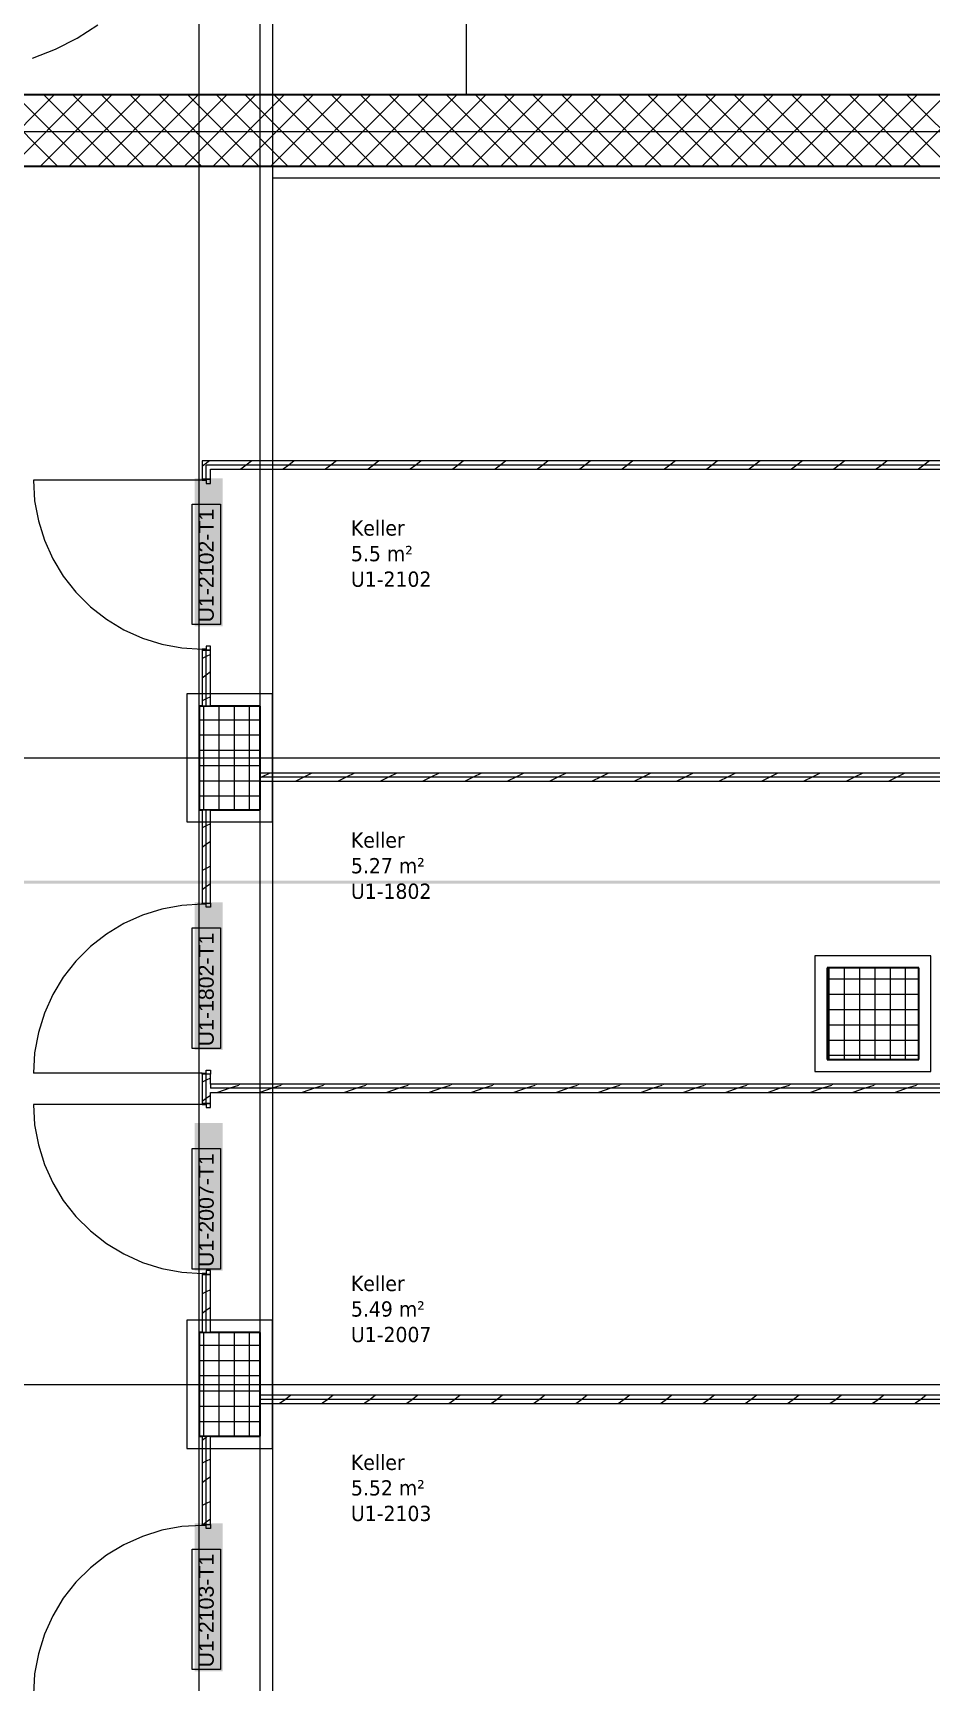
# Model space of a CAD drawing. Extents: x -1067 to 23308, y -6822 to 57810.
# Drawn here: x -71.7 to 16.6, y 23.7 to 185.9 of the extents above; entities that cross this region are included whole.
import ezdxf
from ezdxf.lldxf.tags import DXFTag

# ---------------------------------------------------------------- set-up
doc = ezdxf.new("R2010")
doc.units = 0
doc.layers.get('0').update_dxf_attribs({"lineweight": 13})
for name, color, linetype, lineweight in [('A-AREA-____-IDEN', 7, 'Continuous', 5), ('A-DOOR-____-IDEN', 7, 'Continuous', 5), ('A-DOOR-FRAM-MCUT', 7, 'Continuous', 9), ('A-DOOR-OPNG-OTLN', 7, 'Continuous', 9), ('A-FLOR-____-OTLN', 7, 'Continuous', 9), ('A-FLOR-____-OVHD', 7, 'Strichpunkt - Fein', 9), ('A-WALL-____-MCUT', 7, 'Continuous', 35), ('A-WALL-____-PATT', 7, 'Continuous', 35), ('A-WALL-FNSH-MCUT', 7, 'Continuous', 35), ('S-COLS-____-MCUT', 7, 'Continuous', 35), ('S-COLS-____-OTLN', 7, 'Continuous', 9), ('S-GRID-____-OTLN', 7, 'Continuous', 5)]:
    doc.layers.add(name, color=color, linetype=linetype, lineweight=lineweight)
doc.layers.add('EL01_WAN_Leitung_Potentialausgleich', color=1, linetype='fein_strichliert', lineweight=13, true_color=0xff0000)
doc.styles.get("Standard").update_dxf_attribs({"font": 'arial.ttf'})
tags = doc.linetypes.add('_Rasterlinie_', pattern=[0.375, 0.2, -0.05, 0.075, -0.05]).pattern_tags.tags
tags[10:11] = [DXFTag(74, 4), DXFTag(75, 0), DXFTag(340, '0'), DXFTag(46, 1.0), DXFTag(50, 0.0), DXFTag(44, 0.0), DXFTag(45, 0.0)]
tags[8:9] = [DXFTag(74, 4), DXFTag(75, 0), DXFTag(340, '0'), DXFTag(46, 1.0), DXFTag(50, 0.0), DXFTag(44, 0.0), DXFTag(45, 0.0)]
tags[6:7] = [DXFTag(74, 4), DXFTag(75, 0), DXFTag(340, '0'), DXFTag(46, 1.0), DXFTag(50, 0.0), DXFTag(44, 0.0), DXFTag(45, 0.0)]
tags[4:5] = [DXFTag(74, 4), DXFTag(75, 0), DXFTag(340, '0'), DXFTag(46, 1.0), DXFTag(50, 0.0), DXFTag(44, 0.0), DXFTag(45, 0.0)]
tags = doc.linetypes.add('fein_strichliert', pattern=[4, 1, -2, 1]).pattern_tags.tags
tags[8:9] = [DXFTag(74, 4), DXFTag(75, 0), DXFTag(340, '0'), DXFTag(46, 0.0), DXFTag(50, 0.0), DXFTag(44, 0.0), DXFTag(45, 0.0)]
tags[6:7] = [DXFTag(74, 4), DXFTag(75, 0), DXFTag(340, '0'), DXFTag(46, 0.0), DXFTag(50, 0.0), DXFTag(44, 0.0), DXFTag(45, 0.0)]
tags[4:5] = [DXFTag(74, 4), DXFTag(75, 0), DXFTag(340, '0'), DXFTag(46, 0.0), DXFTag(50, 0.0), DXFTag(44, 0.0), DXFTag(45, 0.0)]
tags = doc.linetypes.add('Strichpunkt - Fein', pattern=[0.2, 0.1, -0.05, 0, -0.05]).pattern_tags.tags
tags[10:11] = [DXFTag(74, 4), DXFTag(75, 0), DXFTag(340, '0'), DXFTag(46, 1.0), DXFTag(50, 0.0), DXFTag(44, 0.0), DXFTag(45, 0.0)]
tags[8:9] = [DXFTag(74, 4), DXFTag(75, 0), DXFTag(340, '0'), DXFTag(46, 1.0), DXFTag(50, 0.0), DXFTag(44, 0.0), DXFTag(45, 0.0)]
tags[6:7] = [DXFTag(74, 4), DXFTag(75, 0), DXFTag(340, '0'), DXFTag(46, 1.0), DXFTag(50, 0.0), DXFTag(44, 0.0), DXFTag(45, 0.0)]
tags[4:5] = [DXFTag(74, 4), DXFTag(75, 0), DXFTag(340, '0'), DXFTag(46, 1.0), DXFTag(50, 0.0), DXFTag(44, 0.0), DXFTag(45, 0.0)]

# ---------------------------------------------------------------- blocks, each defined once
blk = doc.blocks.new('Referenz-A0UJ2E68XE', base_point=(-1062.18, -175.86))
at = {"layer": 'A-DOOR-____-IDEN', "color": 0, "linetype": 'Continuous', "ltscale": 0.13}
for p, q in [((-56.09, 127.7), (-56.09, 139.54)), ((-56.09, 139.54), (-53.31, 139.54)), ((-53.31, 139.54), (-53.31, 127.7)), ((-53.31, 127.7), (-56.09, 127.7)), ((-56.09, 86.02), (-56.09, 97.86)), ((-56.09, 97.86), (-53.31, 97.86)), ((-53.31, 97.86), (-53.31, 86.02)), ((-53.31, 86.02), (-56.09, 86.02)), ((-56.09, 64.32), (-56.09, 76.16)), ((-56.09, 76.16), (-53.31, 76.16)), ((-53.31, 76.16), (-53.31, 64.32)), ((-53.31, 64.32), (-56.09, 64.32)), ((-56.09, 24.94), (-56.09, 36.78)), ((-56.09, 36.78), (-53.31, 36.78)), ((-53.31, 36.78), (-53.31, 24.94)), ((-53.31, 24.94), (-56.09, 24.94))]:
    blk.add_line(p, q, dxfattribs=at)
at = {"layer": 'A-DOOR-____-IDEN', "color": 7, "linetype": 'Continuous', "ltscale": 0.13, "true_color": 0xffffff}
for points in [[(-55.84, 127.53), (-53.09, 127.53), (-55.84, 142.07)], [(-53.09, 127.53), (-55.84, 142.07), (-53.09, 142.07)], [(-55.84, 85.85), (-53.09, 85.85), (-55.84, 100.38)], [(-53.09, 85.85), (-55.84, 100.38), (-53.09, 100.38)], [(-55.84, 64.15), (-53.09, 64.15), (-55.84, 78.68)], [(-53.09, 64.15), (-55.84, 78.68), (-53.09, 78.68)], [(-55.84, 24.76), (-53.09, 24.76), (-55.84, 39.3)], [(-53.09, 24.76), (-55.84, 39.3), (-53.09, 39.3)]]:
    blk.add_solid(points, dxfattribs=at)
at = {"layer": 'A-DOOR-FRAM-MCUT', "color": 0, "linetype": 'Continuous', "ltscale": 0.13}
for p, q in [((-55.1, 141.98), (-55.1, 141.88)), ((-54.3, 141.98), (-55.1, 141.98)), ((-55.1, 141.88), (-54.7, 141.88)), ((-54.7, 141.88), (-54.7, 141.58)), ((-54.7, 141.58), (-54.3, 141.58)), ((-54.3, 141.58), (-54.3, 141.98)), ((-55.1, 125.28), (-55.1, 125.18)), ((-54.7, 125.28), (-55.1, 125.28)), ((-55.1, 125.18), (-54.3, 125.18)), ((-54.3, 125.58), (-54.7, 125.58)), ((-54.7, 125.58), (-54.7, 125.28)), ((-54.3, 125.18), (-54.3, 125.58)), ((-55.1, 100.29), (-54.3, 100.29)), ((-55.1, 100.19), (-55.1, 100.29)), ((-54.7, 100.19), (-55.1, 100.19)), ((-54.7, 99.89), (-54.7, 100.19)), ((-54.3, 99.89), (-54.7, 99.89)), ((-54.3, 100.29), (-54.3, 99.89)), ((-55.1, 83.59), (-54.7, 83.59)), ((-55.1, 83.49), (-55.1, 83.59)), ((-54.3, 83.49), (-55.1, 83.49)), ((-54.7, 83.89), (-54.3, 83.89)), ((-54.7, 83.59), (-54.7, 83.89)), ((-54.3, 83.89), (-54.3, 83.49)), ((-55.1, 80.59), (-55.1, 80.49)), ((-54.3, 80.59), (-55.1, 80.59)), ((-55.1, 80.49), (-54.7, 80.49)), ((-54.7, 80.49), (-54.7, 80.19)), ((-54.7, 80.19), (-54.3, 80.19)), ((-54.3, 80.19), (-54.3, 80.59)), ((-55.1, 63.89), (-55.1, 63.79)), ((-54.7, 63.89), (-55.1, 63.89)), ((-55.1, 63.79), (-54.3, 63.79)), ((-54.3, 64.19), (-54.7, 64.19)), ((-54.7, 64.19), (-54.7, 63.89)), ((-54.3, 63.79), (-54.3, 64.19)), ((-55.1, 39.21), (-54.3, 39.21)), ((-55.1, 39.11), (-55.1, 39.21)), ((-54.7, 39.11), (-55.1, 39.11)), ((-54.7, 38.81), (-54.7, 39.11)), ((-54.3, 39.21), (-54.3, 38.81)), ((-54.3, 38.81), (-54.7, 38.81))]:
    blk.add_line(p, q, dxfattribs=at)
at = {"layer": 'A-DOOR-OPNG-OTLN', "color": 0, "linetype": 'Continuous', "ltscale": 0.13}
for p, q in [((-67.4, 185.36), (-65.38, 186.67)), ((-69.54, 184.26), (-67.4, 185.36)), ((-71.79, 183.4), (-69.54, 184.26)), ((-55.1, 141.88), (-71.7, 141.88)), ((-71.7, 141.88), (-71.58, 139.87)), ((-71.58, 139.87), (-71.21, 137.9)), ((-71.21, 137.9), (-70.62, 135.99)), ((-70.62, 135.99), (-69.8, 134.16)), ((-69.8, 134.16), (-68.76, 132.45)), ((-68.76, 132.45), (-67.52, 130.87)), ((-67.52, 130.87), (-66.1, 129.45)), ((-66.1, 129.45), (-64.53, 128.21)), ((-64.53, 128.21), (-62.81, 127.18)), ((-62.81, 127.18), (-60.98, 126.35)), ((-60.98, 126.35), (-59.07, 125.76)), ((-59.07, 125.76), (-57.1, 125.4)), ((-57.1, 125.4), (-55.1, 125.28)), ((-60.98, 99.12), (-62.81, 98.29)), ((-59.07, 99.71), (-60.98, 99.12)), ((-57.1, 100.07), (-59.07, 99.71)), ((-55.1, 100.19), (-57.1, 100.07)), ((-62.81, 98.29), (-64.53, 97.26)), ((-66.1, 96.02), (-67.52, 94.6)), ((-64.53, 97.26), (-66.1, 96.02)), ((-67.52, 94.6), (-68.76, 93.02)), ((-68.76, 93.02), (-69.8, 91.31)), ((-69.8, 91.31), (-70.62, 89.48)), ((-70.62, 89.48), (-71.21, 87.57)), ((-71.21, 87.57), (-71.58, 85.59)), ((-71.58, 85.59), (-71.7, 83.59)), ((-55.1, 83.59), (-71.7, 83.59)), ((-55.1, 80.49), (-71.7, 80.49)), ((-71.7, 80.49), (-71.58, 78.49)), ((-71.58, 78.49), (-71.21, 76.52)), ((-71.21, 76.52), (-70.62, 74.61)), ((-70.62, 74.61), (-69.8, 72.78)), ((-69.8, 72.78), (-68.76, 71.06)), ((-68.76, 71.06), (-67.52, 69.49)), ((-67.52, 69.49), (-66.1, 68.07)), ((-66.1, 68.07), (-64.53, 66.83)), ((-64.53, 66.83), (-62.81, 65.8)), ((-62.81, 65.8), (-60.98, 64.97)), ((-60.98, 64.97), (-59.07, 64.38)), ((-59.07, 64.38), (-57.1, 64.01)), ((-57.1, 64.01), (-55.1, 63.89)), ((-57.1, 38.99), (-59.07, 38.63)), ((-55.1, 39.11), (-57.1, 38.99)), ((-60.98, 38.03), (-62.81, 37.21)), ((-59.07, 38.63), (-60.98, 38.03)), ((-64.53, 36.17), (-66.1, 34.94)), ((-62.81, 37.21), (-64.53, 36.17)), ((-66.1, 34.94), (-67.52, 33.52)), ((-67.52, 33.52), (-68.76, 31.94)), ((-68.76, 31.94), (-69.8, 30.23)), ((-69.8, 30.23), (-70.62, 28.4)), ((-70.62, 28.4), (-71.21, 26.48)), ((-71.21, 26.48), (-71.58, 24.51)), ((-71.58, 24.51), (-71.7, 22.51))]:
    blk.add_line(p, q, dxfattribs=at)
at = {"layer": 'A-FLOR-____-OTLN', "color": 0, "linetype": 'Continuous', "ltscale": 0.13}
blk.add_line((-29.1, 179.78), (-29.1, 207.78), dxfattribs=at)
at = {"layer": 'A-FLOR-____-OVHD', "color": 0, "linetype": 'Strichpunkt - Fein', "ltscale": 0.13}
for p, q in [((-49.4, -27.97), (-49.4, 307.48)), ((-48.2, 288.58), (-48.2, -172.39)), ((-49.4, 179.78), (-49.4, 207.78)), ((-49.4, 119.28), (-49.4, 172.78)), ((32.8, 171.58), (-48.2, 171.58)), ((-48.2, 120.88), (-56.6, 120.88)), ((-56.6, 120.88), (-56.6, 108.28)), ((-48.2, 108.28), (-48.2, 120.88)), ((-49.4, 57.68), (-49.4, 109.88)), ((-56.6, 108.28), (-48.2, 108.28)), ((16.55, 95.13), (5.15, 95.13)), ((5.15, 95.13), (5.15, 83.73)), ((16.55, 83.73), (16.55, 95.13)), ((5.15, 83.73), (16.55, 83.73)), ((-48.2, 59.28), (-56.6, 59.28)), ((-56.6, 59.28), (-56.6, 46.68)), ((-48.2, 46.68), (-48.2, 59.28)), ((-56.6, 46.68), (-48.2, 46.68))]:
    blk.add_line(p, q, dxfattribs=at)
at = {"layer": 'A-WALL-____-MCUT', "color": 0, "linetype": 'Continuous', "ltscale": 0.35}
for p, q in [((102.8, 179.78), (-79.1, 179.78)), ((-79.1, 172.78), (34, 172.78))]:
    blk.add_line(p, q, dxfattribs=at)
at = {"layer": 'A-WALL-____-MCUT', "color": 0, "linetype": 'Continuous', "lineweight": 9, "ltscale": 0.13}
for p, q in [((100.5, 143.38), (-54.7, 143.38)), ((-54.7, 141.98), (-54.7, 143.38)), ((-54.7, 119.68), (-54.7, 125.18)), ((-55.1, 119.68), (-54.3, 119.68)), ((100.1, 112.68), (-49.4, 112.68)), ((-54.3, 109.48), (-55.1, 109.48)), ((-54.7, 100.29), (-54.7, 109.48)), ((-54.7, 80.59), (-54.7, 83.49)), ((-54.3, 82.49), (-54.3, 82.09)), ((100.1, 82.09), (-54.3, 82.09)), ((-54.7, 58.08), (-54.7, 63.79)), ((-55.1, 58.08), (-54.3, 58.08)), ((100.1, 51.5), (-49.4, 51.5)), ((-54.3, 47.88), (-55.1, 47.88)), ((-54.7, 39.21), (-54.7, 47.88))]:
    blk.add_line(p, q, dxfattribs=at)
at = {"layer": 'A-WALL-____-PATT', "color": 0, "linetype": 'Continuous', "lineweight": 9, "ltscale": 0.13}
for p, q in [((-76.66, 172.78), (-69.66, 179.78)), ((-69.32, 172.78), (-76.32, 179.78)), ((-73.83, 172.78), (-66.83, 179.78)), ((-66.49, 172.78), (-73.49, 179.78)), ((-71, 172.78), (-64, 179.78)), ((-63.67, 172.78), (-70.67, 179.78)), ((-68.17, 172.78), (-61.17, 179.78)), ((-60.84, 172.78), (-67.84, 179.78)), ((-65.34, 172.78), (-58.34, 179.78)), ((-58.01, 172.78), (-65.01, 179.78)), ((-62.51, 172.78), (-55.51, 179.78)), ((-55.18, 172.78), (-62.18, 179.78)), ((-59.69, 172.78), (-52.69, 179.78)), ((-52.35, 172.78), (-59.35, 179.78)), ((-56.86, 172.78), (-49.86, 179.78)), ((-49.52, 172.78), (-56.52, 179.78)), ((-54.03, 172.78), (-47.03, 179.78)), ((-46.7, 172.78), (-53.7, 179.78)), ((-51.2, 172.78), (-44.2, 179.78)), ((-43.87, 172.78), (-50.87, 179.78)), ((-48.37, 172.78), (-41.37, 179.78)), ((-41.04, 172.78), (-48.04, 179.78)), ((-45.54, 172.78), (-38.54, 179.78)), ((-38.21, 172.78), (-45.21, 179.78)), ((-42.71, 172.78), (-35.71, 179.78)), ((-35.38, 172.78), (-42.38, 179.78)), ((-39.89, 172.78), (-32.89, 179.78)), ((-32.55, 172.78), (-39.55, 179.78)), ((-37.06, 172.78), (-30.06, 179.78)), ((-29.73, 172.78), (-36.73, 179.78)), ((-34.23, 172.78), (-27.23, 179.78)), ((-26.9, 172.78), (-33.9, 179.78)), ((-31.4, 172.78), (-24.4, 179.78)), ((-24.07, 172.78), (-31.07, 179.78)), ((-28.57, 172.78), (-21.57, 179.78)), ((-21.24, 172.78), (-28.24, 179.78)), ((-25.74, 172.78), (-18.74, 179.78)), ((-18.41, 172.78), (-25.41, 179.78)), ((-22.92, 172.78), (-15.92, 179.78)), ((-15.58, 172.78), (-22.58, 179.78)), ((-20.09, 172.78), (-13.09, 179.78)), ((-12.75, 172.78), (-19.75, 179.78)), ((-17.26, 172.78), (-10.26, 179.78)), ((-9.93, 172.78), (-16.93, 179.78)), ((-14.43, 172.78), (-7.43, 179.78)), ((-7.1, 172.78), (-14.1, 179.78)), ((-11.6, 172.78), (-4.6, 179.78)), ((-4.27, 172.78), (-11.27, 179.78)), ((-8.77, 172.78), (-1.77, 179.78)), ((-1.44, 172.78), (-8.44, 179.78)), ((-5.95, 172.78), (1.05, 179.78)), ((1.39, 172.78), (-5.61, 179.78)), ((-3.12, 172.78), (3.88, 179.78)), ((4.22, 172.78), (-2.78, 179.78)), ((-0.29, 172.78), (6.71, 179.78)), ((7.04, 172.78), (0.04, 179.78)), ((2.54, 172.78), (9.54, 179.78)), ((9.87, 172.78), (2.87, 179.78)), ((5.37, 172.78), (12.37, 179.78)), ((12.7, 172.78), (5.7, 179.78)), ((8.2, 172.78), (15.2, 179.78)), ((15.53, 172.78), (8.53, 179.78)), ((11.03, 172.78), (18.03, 179.78)), ((18.36, 172.78), (11.36, 179.78)), ((13.85, 172.78), (20.85, 179.78)), ((21.19, 172.78), (14.19, 179.78)), ((-54.93, 143.38), (-55.1, 143.25)), ((-54.4, 143.78), (-54.93, 143.38)), ((-50.77, 143.38), (-51.3, 142.98)), ((-50.23, 143.78), (-50.77, 143.38)), ((-46.6, 143.38), (-47.13, 142.98)), ((-46.07, 143.78), (-46.6, 143.38)), ((-42.44, 143.38), (-42.97, 142.98)), ((-41.9, 143.78), (-42.44, 143.38)), ((-38.27, 143.38), (-38.8, 142.98)), ((-37.74, 143.78), (-38.27, 143.38)), ((-34.11, 143.38), (-34.64, 142.98)), ((-33.57, 143.78), (-34.11, 143.38)), ((-29.94, 143.38), (-30.47, 142.98)), ((-29.41, 143.78), (-29.94, 143.38)), ((-25.78, 143.38), (-26.31, 142.98)), ((-25.24, 143.78), (-25.78, 143.38)), ((-21.61, 143.38), (-22.14, 142.98)), ((-21.08, 143.78), (-21.61, 143.38)), ((-17.45, 143.38), (-17.98, 142.98)), ((-16.91, 143.78), (-17.45, 143.38)), ((-13.28, 143.38), (-13.81, 142.98)), ((-12.75, 143.78), (-13.28, 143.38)), ((-9.12, 143.38), (-9.65, 142.98)), ((-8.58, 143.78), (-9.12, 143.38)), ((-4.95, 143.38), (-5.48, 142.98)), ((-4.42, 143.78), (-4.95, 143.38)), ((-0.79, 143.38), (-1.32, 142.98)), ((-0.25, 143.78), (-0.79, 143.38)), ((3.38, 143.38), (2.85, 142.98)), ((3.91, 143.78), (3.38, 143.38)), ((7.54, 143.38), (7.01, 142.98)), ((8.08, 143.78), (7.54, 143.38)), ((11.71, 143.38), (11.18, 142.98)), ((12.24, 143.78), (11.71, 143.38)), ((15.87, 143.38), (15.34, 142.98)), ((16.41, 143.78), (15.87, 143.38)), ((-54.7, 124.55), (-55.1, 124.35)), ((-54.3, 124.75), (-54.7, 124.55)), ((-54.7, 122.73), (-55.1, 122.43)), ((-54.3, 123.03), (-54.7, 122.73)), ((-54.7, 120.38), (-55.1, 120.18)), ((-54.3, 120.58), (-54.7, 120.38)), ((-49.27, 112.68), (-49.4, 112.62)), ((-48.47, 113.08), (-49.27, 112.68)), ((-45.11, 112.68), (-45.91, 112.28)), ((-44.31, 113.08), (-45.11, 112.68)), ((-40.94, 112.68), (-41.74, 112.28)), ((-40.14, 113.08), (-40.94, 112.68)), ((-36.78, 112.68), (-37.58, 112.28)), ((-35.98, 113.08), (-36.78, 112.68)), ((-32.61, 112.68), (-33.41, 112.28)), ((-31.81, 113.08), (-32.61, 112.68)), ((-28.45, 112.68), (-29.25, 112.28)), ((-27.65, 113.08), (-28.45, 112.68)), ((-24.28, 112.68), (-25.08, 112.28)), ((-23.48, 113.08), (-24.28, 112.68)), ((-20.12, 112.68), (-20.92, 112.28)), ((-19.32, 113.08), (-20.12, 112.68)), ((-15.95, 112.68), (-16.75, 112.28)), ((-15.15, 113.08), (-15.95, 112.68)), ((-11.79, 112.68), (-12.59, 112.28)), ((-10.99, 113.08), (-11.79, 112.68)), ((-7.62, 112.68), (-8.42, 112.28)), ((-6.82, 113.08), (-7.62, 112.68)), ((-3.46, 112.68), (-4.26, 112.28)), ((-2.66, 113.08), (-3.46, 112.68)), ((0.71, 112.68), (-0.09, 112.28)), ((1.51, 113.08), (0.71, 112.68)), ((4.87, 112.68), (4.07, 112.28)), ((5.67, 113.08), (4.87, 112.68)), ((9.04, 112.68), (8.24, 112.28)), ((9.84, 113.08), (9.04, 112.68)), ((13.2, 112.68), (12.4, 112.28)), ((14, 113.08), (13.2, 112.68)), ((-54.7, 107.89), (-55.1, 107.69)), ((-54.3, 108.09), (-54.7, 107.89)), ((-54.7, 106.07), (-55.1, 105.77)), ((-54.3, 106.37), (-54.7, 106.07)), ((-54.3, 103.92), (-54.7, 103.72)), ((-54.7, 103.72), (-55.1, 103.52)), ((-54.3, 102.2), (-54.7, 101.9)), ((-54.7, 101.9), (-55.1, 101.6)), ((-54.7, 82.9), (-55.1, 82.7)), ((-54.3, 83.1), (-54.7, 82.9)), ((-54.3, 81.38), (-54.7, 81.08)), ((-52.4, 82.09), (-53.6, 81.69)), ((-51.55, 82.38), (-52.4, 82.09)), ((-51.34, 82.49), (-51.5, 82.42)), ((-48.24, 82.09), (-49.44, 81.69)), ((-47.38, 82.38), (-48.24, 82.09)), ((-47.18, 82.49), (-47.33, 82.42)), ((-44.07, 82.09), (-45.27, 81.69)), ((-43.22, 82.38), (-44.07, 82.09)), ((-43.01, 82.49), (-43.17, 82.42)), ((-39.91, 82.09), (-41.11, 81.69)), ((-39.05, 82.38), (-39.91, 82.09)), ((-38.85, 82.49), (-39, 82.42)), ((-35.74, 82.09), (-36.94, 81.69)), ((-34.89, 82.38), (-35.74, 82.09)), ((-34.68, 82.49), (-34.84, 82.42)), ((-31.58, 82.09), (-32.78, 81.69)), ((-30.72, 82.38), (-31.58, 82.09)), ((-30.52, 82.49), (-30.67, 82.42)), ((-27.41, 82.09), (-28.61, 81.69)), ((-26.56, 82.38), (-27.41, 82.09)), ((-26.35, 82.49), (-26.51, 82.42)), ((-23.25, 82.09), (-24.45, 81.69)), ((-22.39, 82.38), (-23.25, 82.09)), ((-22.19, 82.49), (-22.34, 82.42)), ((-19.08, 82.09), (-20.28, 81.69)), ((-18.23, 82.38), (-19.08, 82.09)), ((-18.02, 82.49), (-18.18, 82.42)), ((-14.92, 82.09), (-16.12, 81.69)), ((-14.06, 82.38), (-14.92, 82.09)), ((-13.86, 82.49), (-14.01, 82.42)), ((-10.75, 82.09), (-11.95, 81.69)), ((-9.9, 82.38), (-10.75, 82.09)), ((-9.69, 82.49), (-9.85, 82.42)), ((-6.59, 82.09), (-7.79, 81.69)), ((-5.73, 82.38), (-6.59, 82.09)), ((-5.53, 82.49), (-5.68, 82.42)), ((-2.43, 82.09), (-3.63, 81.69)), ((-1.57, 82.38), (-2.43, 82.09)), ((-1.37, 82.49), (-1.52, 82.42)), ((1.74, 82.09), (0.54, 81.69)), ((2.6, 82.38), (1.74, 82.09)), ((2.8, 82.49), (2.65, 82.42)), ((5.9, 82.09), (4.7, 81.69)), ((6.76, 82.38), (5.9, 82.09)), ((6.96, 82.49), (6.81, 82.42)), ((10.07, 82.09), (8.87, 81.69)), ((10.93, 82.38), (10.07, 82.09)), ((11.13, 82.49), (10.98, 82.42)), ((14.23, 82.09), (13.03, 81.69)), ((15.09, 82.38), (14.23, 82.09)), ((15.29, 82.49), (15.14, 82.42)), ((-54.7, 81.08), (-55.1, 80.78)), ((-54.7, 62.08), (-55.1, 61.88)), ((-54.3, 62.28), (-54.7, 62.08)), ((-54.7, 60.25), (-55.1, 59.95)), ((-54.3, 60.55), (-54.7, 60.25)), ((-54.3, 58.11), (-54.37, 58.08)), ((-46.39, 51.9), (-46.92, 51.5)), ((-42.23, 51.9), (-42.76, 51.5)), ((-38.06, 51.9), (-38.59, 51.5)), ((-33.9, 51.9), (-34.43, 51.5)), ((-29.73, 51.9), (-30.26, 51.5)), ((-25.57, 51.9), (-26.1, 51.5)), ((-21.4, 51.9), (-21.94, 51.5)), ((-17.24, 51.9), (-17.77, 51.5)), ((-13.07, 51.9), (-13.61, 51.5)), ((-8.91, 51.9), (-9.44, 51.5)), ((-4.74, 51.9), (-5.28, 51.5)), ((-0.58, 51.9), (-1.11, 51.5)), ((3.59, 51.9), (3.05, 51.5)), ((7.75, 51.9), (7.22, 51.5)), ((11.92, 51.9), (11.38, 51.5)), ((16.08, 51.9), (15.55, 51.5)), ((-47.33, 51.18), (-47.49, 51.1)), ((-46.92, 51.5), (-47.43, 51.13)), ((-43.17, 51.18), (-43.32, 51.1)), ((-42.76, 51.5), (-43.26, 51.13)), ((-39, 51.18), (-39.16, 51.1)), ((-38.59, 51.5), (-39.1, 51.13)), ((-34.84, 51.18), (-34.99, 51.1)), ((-34.43, 51.5), (-34.93, 51.13)), ((-30.67, 51.18), (-30.83, 51.1)), ((-30.26, 51.5), (-30.77, 51.13)), ((-26.51, 51.18), (-26.66, 51.1)), ((-26.1, 51.5), (-26.6, 51.13)), ((-22.34, 51.18), (-22.5, 51.1)), ((-21.94, 51.5), (-22.44, 51.13)), ((-18.18, 51.18), (-18.33, 51.1)), ((-17.77, 51.5), (-18.27, 51.13)), ((-14.01, 51.18), (-14.17, 51.1)), ((-13.61, 51.5), (-14.1, 51.13)), ((-9.85, 51.18), (-10, 51.1)), ((-9.44, 51.5), (-9.94, 51.13)), ((-5.68, 51.18), (-5.84, 51.1)), ((-5.28, 51.5), (-5.77, 51.13)), ((-1.52, 51.18), (-1.67, 51.1)), ((-1.11, 51.5), (-1.61, 51.13)), ((2.65, 51.18), (2.49, 51.1)), ((3.05, 51.5), (2.56, 51.13)), ((6.81, 51.18), (6.66, 51.1)), ((7.22, 51.5), (6.72, 51.13)), ((10.98, 51.18), (10.82, 51.1)), ((11.38, 51.5), (10.89, 51.13)), ((15.14, 51.18), (14.99, 51.1)), ((15.55, 51.5), (15.05, 51.13)), ((-54.7, 47.76), (-55.1, 47.46)), ((-54.54, 47.88), (-54.7, 47.76)), ((-54.7, 45.42), (-55.1, 45.22)), ((-54.3, 45.62), (-54.7, 45.42)), ((-54.3, 43.89), (-54.7, 43.59)), ((-54.7, 43.59), (-55.1, 43.29)), ((-54.7, 41.25), (-55.1, 41.05)), ((-54.3, 41.45), (-54.7, 41.25)), ((-54.7, 39.43), (-54.98, 39.21)), ((-54.3, 39.73), (-54.7, 39.43))]:
    blk.add_line(p, q, dxfattribs=at)
at = {"layer": 'A-WALL-FNSH-MCUT', "color": 0, "linetype": 'Continuous', "lineweight": 9, "ltscale": 0.13}
for p, q in [((100.9, 143.78), (-55.1, 143.78)), ((-55.1, 143.78), (-55.1, 141.98)), ((-54.3, 142.98), (20.4, 142.98)), ((-54.3, 141.98), (-54.3, 142.98)), ((-55.1, 141.98), (-54.3, 141.98)), ((-55.1, 125.18), (-55.1, 119.68)), ((-54.3, 125.18), (-55.1, 125.18)), ((-54.3, 119.68), (-54.3, 125.18)), ((100.1, 113.08), (-49.4, 113.08)), ((-49.4, 113.08), (-49.4, 112.28)), ((-49.4, 112.28), (100.1, 112.28)), ((-55.1, 109.48), (-55.1, 100.29)), ((-54.3, 100.29), (-54.3, 109.48)), ((-55.1, 100.29), (-54.3, 100.29)), ((-55.1, 83.49), (-55.1, 80.59)), ((-54.3, 83.49), (-55.1, 83.49)), ((-54.3, 82.49), (-54.3, 83.49)), ((100.1, 82.49), (-54.3, 82.49)), ((-54.3, 80.59), (-54.3, 81.69)), ((-54.3, 81.69), (100.1, 81.69)), ((-55.1, 80.59), (-54.3, 80.59)), ((-55.1, 63.79), (-55.1, 58.08)), ((-54.3, 63.79), (-55.1, 63.79)), ((-54.3, 58.08), (-54.3, 63.79)), ((100.1, 51.9), (-49.4, 51.9)), ((-49.4, 51.9), (-49.4, 51.1)), ((-49.4, 51.1), (100.1, 51.1)), ((-55.1, 47.88), (-55.1, 39.21)), ((-54.3, 39.21), (-54.3, 47.88)), ((-55.1, 39.21), (-54.3, 39.21))]:
    blk.add_line(p, q, dxfattribs=at)
at = {"layer": 'S-COLS-____-MCUT', "color": 0, "linetype": 'Continuous', "ltscale": 0.35}
for p, q in [((-55.1, 119.68), (-55.4, 119.68)), ((-55.4, 119.68), (-55.4, 109.48)), ((-49.4, 119.68), (-54.3, 119.68)), ((-49.4, 109.48), (-49.4, 119.68)), ((-55.4, 109.48), (-55.1, 109.48)), ((-54.3, 109.48), (-49.4, 109.48)), ((6.35, 93.93), (6.35, 84.93)), ((15.35, 93.93), (6.35, 93.93)), ((15.35, 84.93), (15.35, 93.93)), ((6.35, 84.93), (15.35, 84.93)), ((-55.1, 58.08), (-55.4, 58.08)), ((-55.4, 58.08), (-55.4, 47.88)), ((-49.4, 58.08), (-54.3, 58.08)), ((-49.4, 47.88), (-49.4, 58.08)), ((-55.4, 47.88), (-55.1, 47.88)), ((-54.3, 47.88), (-49.4, 47.88))]:
    blk.add_line(p, q, dxfattribs=at)
at = {"layer": 'S-COLS-____-OTLN', "color": 0, "linetype": 'Continuous', "ltscale": 0.13}
for p, q in [((-54.7, 119.68), (-55.1, 119.68)), ((-54.94, 109.48), (-54.94, 119.68)), ((-54.3, 119.68), (-54.7, 119.68)), ((-53.44, 109.48), (-53.44, 119.68)), ((-51.94, 109.48), (-51.94, 119.68)), ((-50.44, 109.48), (-50.44, 119.68)), ((-55.4, 118.34), (-49.4, 118.34)), ((-55.4, 116.84), (-49.4, 116.84)), ((-55.4, 115.34), (-49.4, 115.34)), ((-55.4, 113.84), (-49.4, 113.84)), ((-55.4, 112.34), (-49.4, 112.34)), ((-55.4, 110.84), (-49.4, 110.84)), ((-55.1, 109.48), (-54.7, 109.48)), ((-54.7, 109.48), (-54.3, 109.48)), ((6.35, 92.84), (15.35, 92.84)), ((6.56, 84.93), (6.56, 93.93)), ((8.06, 84.93), (8.06, 93.93)), ((9.56, 84.93), (9.56, 93.93)), ((11.06, 84.93), (11.06, 93.93)), ((12.56, 84.93), (12.56, 93.93)), ((14.06, 84.93), (14.06, 93.93)), ((6.35, 91.34), (15.35, 91.34)), ((6.35, 89.84), (15.35, 89.84)), ((6.35, 88.34), (15.35, 88.34)), ((6.35, 86.84), (15.35, 86.84)), ((6.35, 85.34), (15.35, 85.34)), ((-55.4, 56.84), (-49.4, 56.84)), ((-54.7, 58.08), (-55.1, 58.08)), ((-54.94, 47.88), (-54.94, 58.08)), ((-54.3, 58.08), (-54.7, 58.08)), ((-53.44, 47.88), (-53.44, 58.08)), ((-51.94, 47.88), (-51.94, 58.08)), ((-50.44, 47.88), (-50.44, 58.08)), ((-55.4, 55.34), (-49.4, 55.34)), ((-55.4, 53.84), (-49.4, 53.84)), ((-55.4, 52.34), (-49.4, 52.34)), ((-55.4, 50.84), (-49.4, 50.84)), ((-55.4, 49.34), (-49.4, 49.34)), ((-55.1, 47.88), (-54.7, 47.88)), ((-54.7, 47.88), (-54.3, 47.88))]:
    blk.add_line(p, q, dxfattribs=at)
at = {"layer": 'S-GRID-____-OTLN', "color": 0, "linetype": '_Rasterlinie_', "ltscale": 0.13}
for p, q in [((-55.4, -172.39), (-55.4, 546.38)), ((-101.1, 176.18), (198.84, 176.18)), ((-117.1, 114.58), (198.84, 114.58)), ((-117.1, 52.98), (198.84, 52.98))]:
    blk.add_line(p, q, dxfattribs=at)
at = {"layer": 'A-AREA-____-IDEN', "color": 0, "linetype": 'Continuous', "ltscale": 0.13, "char_height": 1.5, "attachment_point": 1}
for s, insert in [('{\\W0.9;\\fVerdana;Keller}', (-40.48, 137.94)), ('{\\W0.9;\\fVerdana;5.5 m²}', (-40.48, 135.42)), ('{\\W0.9;\\fVerdana;U1-2102}', (-40.48, 132.91)), ('{\\W0.9;\\fVerdana;Keller}', (-40.48, 107.25)), ('{\\W0.9;\\fVerdana;5.27 m²}', (-40.48, 104.73)), ('{\\W0.9;\\fVerdana;U1-1802}', (-40.48, 102.22)), ('{\\W0.9;\\fVerdana;Keller}', (-40.48, 63.65)), ('{\\W0.9;\\fVerdana;5.49 m²}', (-40.48, 61.14)), ('{\\W0.9;\\fVerdana;U1-2007}', (-40.48, 58.63)), ('{\\W0.9;\\fVerdana;Keller}', (-40.48, 46.06)), ('{\\W0.9;\\fVerdana;5.52 m²}', (-40.48, 43.55)), ('{\\W0.9;\\fVerdana;U1-2103}', (-40.48, 41.04))]:
    blk.add_mtext(s, dxfattribs=dict(at, insert=insert))
at = {"layer": 'A-DOOR-____-IDEN', "color": 0, "linetype": 'Continuous', "ltscale": 0.13, "char_height": 1.5, "attachment_point": 1, "rotation": 90}
for s, insert in [('{\\fArial;U1-2102-T1}', (-55.47, 127.9)), ('{\\fArial;U1-1802-T1}', (-55.47, 86.22)), ('{\\fArial;U1-2007-T1}', (-55.47, 64.52)), ('{\\fArial;U1-2103-T1}', (-55.47, 25.14))]:
    blk.add_mtext(s, dxfattribs=dict(at, insert=insert))

msp = doc.modelspace()

# ---------------------------------------------------------------- linework, layer by layer
at = {"layer": 'EL01_WAN_Leitung_Potentialausgleich', "linetype": 'ByBlock', "ltscale": 0.13}
for points in [[(198.84, 102.22), (-688.09, 102.22), (198.84, 102.52)], [(-688.09, 102.22), (198.84, 102.52), (-688.09, 102.52)], [(198.84, 102.52), (-688.09, 102.52), (-688.09, 102.52)], [(198.84, 102.22), (198.84, 102.22), (-688.09, 102.22)]]:
    msp.add_solid(points, dxfattribs=at)

# ---------------------------------------------------------------- block references
at = {"color": 9, "lineweight": 25, "ltscale": 0.25, "true_color": 0xc0c0c0}
msp.add_blockref('Referenz-A0UJ2E68XE', (-1062.18, -175.86), dxfattribs=at)

doc.saveas('drawing.dxf')
